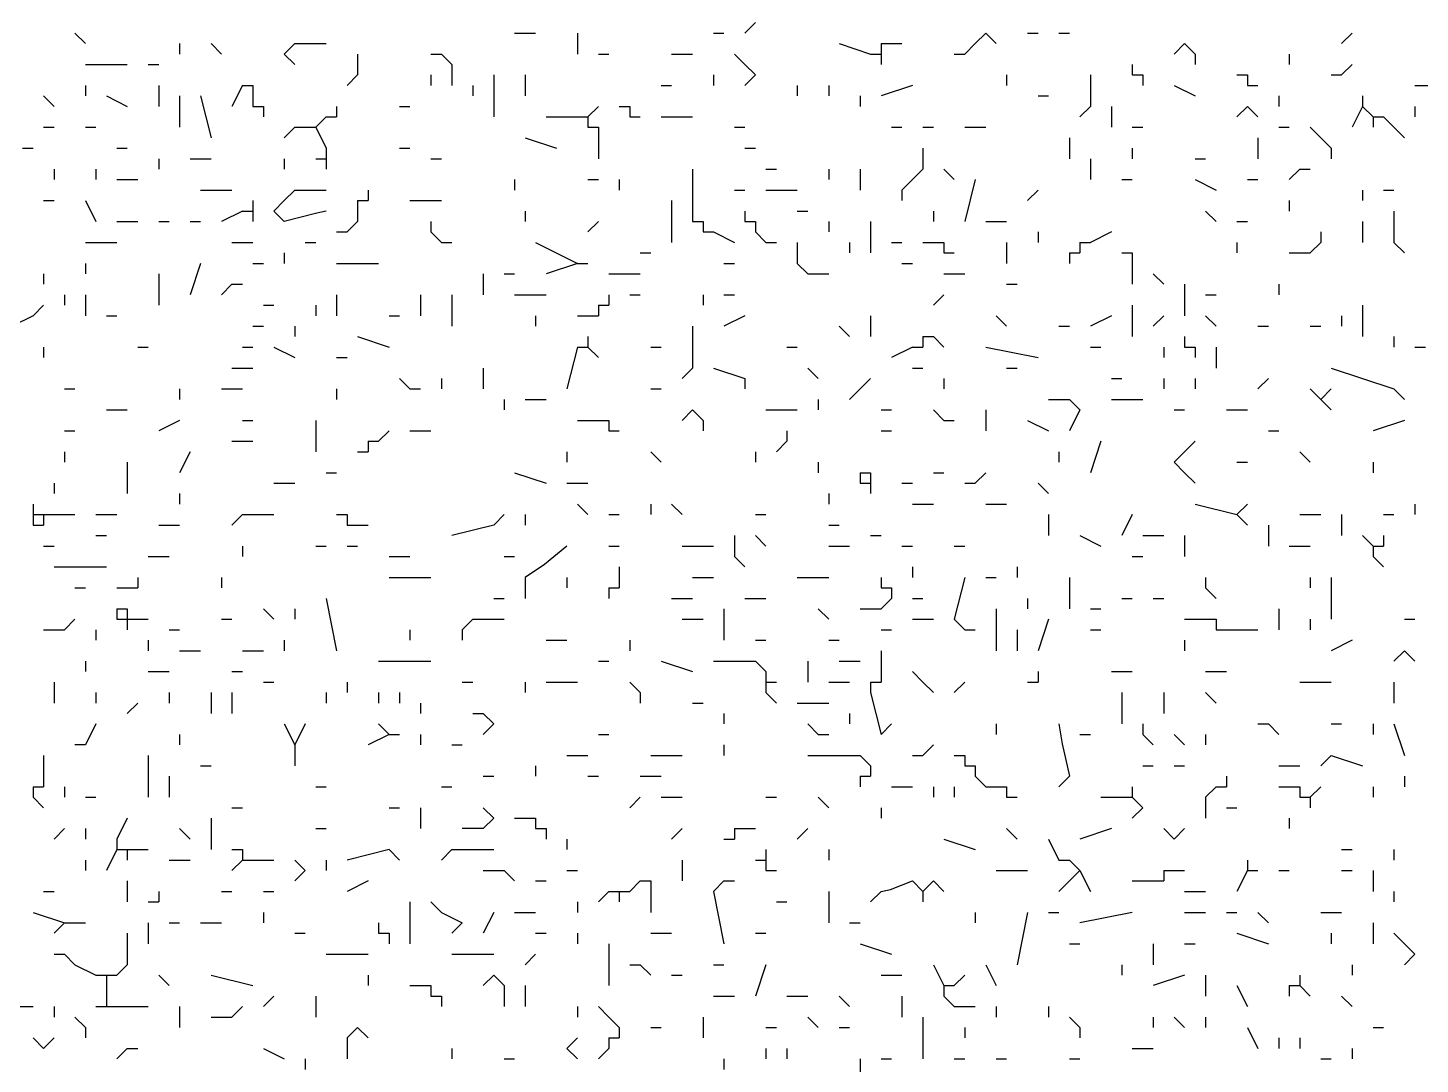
# Model space of a CAD drawing. Header units: inches. Extents: x 0 to 7.16, y 0 to 9.76.
# Drawn here: x 1.125 to 2.455, y 5.895 to 6.885 of the extents above; entities that cross this region are included whole.
import ezdxf

# ---------------------------------------------------------------- set-up
doc = ezdxf.new("R2010")
doc.units = ezdxf.units.IN
doc.header["$MEASUREMENT"] = 0

# ---------------------------------------------------------------- blocks, each defined once
blk = doc.blocks.new('drevoo')
at = {"linetype": 'Continuous'}
for points in [[(182.9702, -560.7201), (182.9602, -560.7301)], [(182.3202, -560.7301), (182.3302, -560.7401)], [(182.4202, -560.7401), (182.4202, -560.7501)], [(182.4502, -560.7401), (182.4602, -560.7501)], [(182.5302, -560.7401), (182.5202, -560.7501)], [(182.5302, -560.7401), (182.5602, -560.7401)], [(182.7402, -560.7301), (182.7602, -560.7301)], [(182.8002, -560.7301), (182.8002, -560.7501)], [(182.9302, -560.7301), (182.9402, -560.7301)], [(183.0502, -560.7401), (183.0802, -560.7501)], [(183.0902, -560.7401), (183.0902, -560.7501)], [(183.0902, -560.7401), (183.1002, -560.7401)], [(183.1002, -560.7401), (183.1102, -560.7401)], [(183.1802, -560.7401), (183.1702, -560.7501)], [(183.1902, -560.7301), (183.1802, -560.7401)], [(183.1902, -560.7301), (183.2002, -560.7401)], [(183.2302, -560.7301), (183.2402, -560.7301)], [(183.2602, -560.7301), (183.2702, -560.7301)], [(183.3802, -560.7401), (183.3702, -560.7501)], [(183.3802, -560.7401), (183.3902, -560.7501)], [(183.5402, -560.7301), (183.5302, -560.7401)], [(182.5202, -560.7501), (182.5302, -560.7601)], [(182.5902, -560.7501), (182.5902, -560.7701)], [(182.6602, -560.7501), (182.6702, -560.7501)], [(182.6702, -560.7501), (182.6802, -560.7601)], [(182.8202, -560.7501), (182.8302, -560.7501)], [(182.8902, -560.7501), (182.9102, -560.7501)], [(182.9502, -560.7501), (182.9602, -560.7601)], [(183.0802, -560.7501), (183.0902, -560.7501)], [(183.0902, -560.7501), (183.0902, -560.7601)], [(183.1602, -560.7501), (183.1702, -560.7501)], [(183.3902, -560.7501), (183.3902, -560.7601)], [(183.4802, -560.7501), (183.4802, -560.7601)], [(182.3302, -560.7601), (182.3702, -560.7601)], [(182.3902, -560.7601), (182.4002, -560.7601)], [(182.6802, -560.7601), (182.6802, -560.7801)], [(182.9602, -560.7601), (182.9702, -560.7701)], [(183.3302, -560.7601), (183.3302, -560.7701)], [(183.5402, -560.7601), (183.5302, -560.7701)], [(182.3302, -560.7801), (182.3302, -560.7901)], [(182.4002, -560.7801), (182.4002, -560.8001)], [(182.4802, -560.7801), (182.4702, -560.8001)], [(182.4802, -560.7801), (182.4902, -560.7801)], [(182.4902, -560.7801), (182.4902, -560.7901)], [(182.5902, -560.7701), (182.5802, -560.7801)], [(182.6602, -560.7701), (182.6602, -560.7801)], [(182.7002, -560.7801), (182.7002, -560.7901)], [(182.7202, -560.7701), (182.7202, -560.8101)], [(182.7502, -560.7701), (182.7502, -560.7901)], [(182.8802, -560.7801), (182.8902, -560.7801)], [(182.9302, -560.7701), (182.9302, -560.7801)], [(182.9702, -560.7701), (182.9602, -560.7801)], [(183.0102, -560.7801), (183.0102, -560.7901)], [(183.0402, -560.7801), (183.0402, -560.7901)], [(183.1202, -560.7801), (183.0902, -560.7901)], [(183.2102, -560.7701), (183.2102, -560.7801)], [(183.2902, -560.7701), (183.2902, -560.8001)], [(183.3302, -560.7701), (183.3402, -560.7701)], [(183.3402, -560.7701), (183.3402, -560.7801)], [(183.3702, -560.7801), (183.3902, -560.7901)], [(183.4302, -560.7701), (183.4402, -560.7701)], [(183.4402, -560.7701), (183.4402, -560.7801)], [(183.4402, -560.7801), (183.4502, -560.7801)], [(183.5202, -560.7701), (183.5302, -560.7701)], [(183.6002, -560.7801), (183.6202, -560.7801)], [(182.2902, -560.7901), (182.3002, -560.8001)], [(182.3502, -560.7901), (182.3702, -560.8001)], [(182.4202, -560.7901), (182.4202, -560.8201)], [(182.4402, -560.7901), (182.4502, -560.8301)], [(182.4902, -560.7901), (182.4902, -560.8001)], [(183.0702, -560.7901), (183.0702, -560.8001)], [(183.2402, -560.7901), (183.2502, -560.7901)], [(183.4702, -560.7901), (183.4702, -560.8001)], [(183.5502, -560.7901), (183.5502, -560.8001)], [(182.4902, -560.8001), (182.5002, -560.8001)], [(182.5002, -560.8001), (182.5002, -560.8101)], [(182.5702, -560.8001), (182.5702, -560.8101)], [(182.6302, -560.8001), (182.6402, -560.8001)], [(182.8202, -560.8001), (182.8102, -560.8101)], [(182.8402, -560.8001), (182.8502, -560.8001)], [(182.8502, -560.8001), (182.8502, -560.8101)], [(183.2902, -560.8001), (183.2802, -560.8101)], [(183.3102, -560.8001), (183.3102, -560.8201)], [(183.4302, -560.8101), (183.4402, -560.8001), (183.4502, -560.8101)], [(183.5502, -560.8001), (183.5402, -560.8201)], [(183.5502, -560.8001), (183.5602, -560.8101)], [(183.6002, -560.8001), (183.6002, -560.8101)], [(182.2902, -560.8201), (182.3002, -560.8201)], [(182.3302, -560.8201), (182.3402, -560.8201)], [(182.5302, -560.8201), (182.5202, -560.8301)], [(182.5302, -560.8201), (182.5502, -560.8201)], [(182.5602, -560.8101), (182.5502, -560.8201)], [(182.5502, -560.8201), (182.5602, -560.8401)], [(182.5602, -560.8101), (182.5702, -560.8101)], [(182.7702, -560.8101), (182.8002, -560.8101)], [(182.8002, -560.8101), (182.8102, -560.8101)], [(182.8102, -560.8101), (182.8102, -560.8201)], [(182.8102, -560.8201), (182.8202, -560.8201)], [(182.8202, -560.8201), (182.8202, -560.8301)], [(182.8502, -560.8101), (182.8602, -560.8101)], [(182.8802, -560.8101), (182.9102, -560.8101)], [(182.9502, -560.8201), (182.9602, -560.8201)], [(183.1002, -560.8201), (183.1102, -560.8201)], [(183.1302, -560.8201), (183.1402, -560.8201)], [(183.1702, -560.8201), (183.1902, -560.8201)], [(183.3302, -560.8201), (183.3402, -560.8201)], [(183.4702, -560.8201), (183.4802, -560.8201)], [(183.5002, -560.8201), (183.5102, -560.8301)], [(183.5602, -560.8101), (183.5602, -560.8201)], [(183.5602, -560.8101), (183.5702, -560.8101)], [(183.5702, -560.8101), (183.5802, -560.8201)], [(183.5802, -560.8201), (183.5902, -560.8301)], [(182.7502, -560.8301), (182.7802, -560.8401)], [(182.8202, -560.8301), (182.8202, -560.8501)], [(183.2702, -560.8301), (183.2702, -560.8501)], [(183.4502, -560.8301), (183.4502, -560.8501)], [(183.5102, -560.8301), (183.5202, -560.8401)], [(182.2702, -560.8401), (182.2802, -560.8401)], [(182.3602, -560.8401), (182.3702, -560.8401)], [(182.5602, -560.8401), (182.5602, -560.8501)], [(182.6302, -560.8401), (182.6402, -560.8401)], [(182.9602, -560.8401), (182.9702, -560.8401)], [(183.1302, -560.8401), (183.1302, -560.8601)], [(183.3302, -560.8401), (183.3302, -560.8501)], [(183.5202, -560.8401), (183.5202, -560.8501)], [(182.3002, -560.8601), (182.3002, -560.8701)], [(182.3402, -560.8601), (182.3402, -560.8701)], [(182.4002, -560.8501), (182.4002, -560.8601)], [(182.4302, -560.8501), (182.4502, -560.8501)], [(182.5202, -560.8501), (182.5202, -560.8601)], [(182.5502, -560.8501), (182.5602, -560.8501)], [(182.5602, -560.8501), (182.5602, -560.8601)], [(182.6602, -560.8501), (182.6702, -560.8501)], [(182.9102, -560.8601), (182.9102, -560.9001)], [(182.9802, -560.8601), (182.9902, -560.8601)], [(183.0402, -560.8601), (183.0402, -560.8701)], [(183.0702, -560.8601), (183.0702, -560.8801)], [(183.1302, -560.8601), (183.1202, -560.8701)], [(183.1502, -560.8601), (183.1602, -560.8701)], [(183.2902, -560.8501), (183.2902, -560.8701)], [(183.3902, -560.8501), (183.4002, -560.8501)], [(183.4902, -560.8601), (183.4802, -560.8701)], [(183.4902, -560.8601), (183.5002, -560.8601)], [(182.3602, -560.8701), (182.3802, -560.8701)], [(182.7402, -560.8701), (182.7402, -560.8801)], [(182.8102, -560.8701), (182.8202, -560.8701)], [(182.8402, -560.8701), (182.8402, -560.8801)], [(183.1202, -560.8701), (183.1102, -560.8801)], [(183.1802, -560.8701), (183.1702, -560.9101)], [(183.3202, -560.8701), (183.3302, -560.8701)], [(183.3902, -560.8701), (183.4102, -560.8801)], [(183.4402, -560.8701), (183.4502, -560.8701)], [(182.4402, -560.8801), (182.4702, -560.8801)], [(182.5302, -560.8801), (182.5202, -560.8901)], [(182.5302, -560.8801), (182.5602, -560.8801)], [(182.6002, -560.8801), (182.6002, -560.8901)], [(182.9502, -560.8801), (182.9602, -560.8801)], [(182.9802, -560.8801), (183.0102, -560.8801)], [(183.1102, -560.8801), (183.1102, -560.8901)], [(183.2402, -560.8801), (183.2302, -560.8901)], [(183.5502, -560.8801), (183.5502, -560.8901)], [(183.5702, -560.8801), (183.5802, -560.8801)], [(182.2902, -560.8901), (182.3002, -560.8901)], [(182.3302, -560.8901), (182.3402, -560.9101)], [(182.4802, -560.9001), (182.4602, -560.9101)], [(182.4802, -560.9001), (182.4902, -560.9001)], [(182.4902, -560.8901), (182.4902, -560.9001)], [(182.4902, -560.9001), (182.4902, -560.9101)], [(182.5602, -560.9001), (182.5512, -560.9021), (182.5202, -560.9101), (182.5102, -560.9001), (182.5202, -560.8901)], [(182.5902, -560.8901), (182.5902, -560.9001)], [(182.5902, -560.8901), (182.6002, -560.8901)], [(182.5902, -560.9001), (182.5902, -560.9101)], [(182.6402, -560.8901), (182.6702, -560.8901)], [(182.7502, -560.9001), (182.7502, -560.9101)], [(182.8902, -560.8901), (182.8902, -560.9301)], [(182.9102, -560.9001), (182.9102, -560.9101)], [(182.9602, -560.9001), (182.9602, -560.9101)], [(183.0102, -560.9001), (183.0202, -560.9001)], [(183.1402, -560.9001), (183.1402, -560.9101)], [(183.4002, -560.9001), (183.4102, -560.9101)], [(183.4802, -560.8901), (183.4802, -560.9001)], [(183.5802, -560.9001), (183.5802, -560.9301)], [(182.3602, -560.9101), (182.3802, -560.9101)], [(182.4002, -560.9101), (182.4102, -560.9101)], [(182.4302, -560.9101), (182.4402, -560.9101)], [(182.5902, -560.9101), (182.5802, -560.9201)], [(182.6602, -560.9101), (182.6602, -560.9201)], [(182.8202, -560.9101), (182.8102, -560.9201)], [(182.9102, -560.9101), (182.9202, -560.9101)], [(182.9202, -560.9101), (182.9202, -560.9201)], [(182.9602, -560.9101), (182.9702, -560.9101)], [(182.9702, -560.9101), (182.9702, -560.9201)], [(183.0402, -560.9101), (183.0402, -560.9201)], [(183.0802, -560.9101), (183.0802, -560.9401)], [(183.1902, -560.9101), (183.2102, -560.9101)], [(183.4302, -560.9101), (183.4402, -560.9101)], [(183.5502, -560.9101), (183.5502, -560.9301)], [(182.5702, -560.9201), (182.5802, -560.9201)], [(182.6602, -560.9201), (182.6702, -560.9301)], [(182.9202, -560.9201), (182.9302, -560.9201)], [(182.9302, -560.9201), (182.9502, -560.9301)], [(182.9702, -560.9201), (182.9802, -560.9301)], [(183.2402, -560.9201), (183.2402, -560.9301)], [(183.3102, -560.9201), (183.2902, -560.9301)], [(183.5102, -560.9201), (183.5102, -560.9301)], [(182.3302, -560.9301), (182.3602, -560.9301)], [(182.4702, -560.9301), (182.4902, -560.9301)], [(182.5202, -560.9401), (182.5202, -560.9501)], [(182.5402, -560.9301), (182.5502, -560.9301)], [(182.6702, -560.9301), (182.6802, -560.9301)], [(182.7602, -560.9301), (182.8002, -560.9501)], [(182.8602, -560.9401), (182.8702, -560.9401)], [(182.9802, -560.9301), (182.9902, -560.9301)], [(183.0102, -560.9301), (183.0102, -560.9501)], [(183.0602, -560.9301), (183.0602, -560.9401)], [(183.1002, -560.9301), (183.1102, -560.9301)], [(183.1302, -560.9301), (183.1402, -560.9301)], [(183.1402, -560.9301), (183.1502, -560.9301)], [(183.1502, -560.9301), (183.1502, -560.9401)], [(183.1502, -560.9401), (183.1602, -560.9401)], [(183.2102, -560.9301), (183.2102, -560.9501)], [(183.2702, -560.9401), (183.2702, -560.9501)], [(183.2702, -560.9401), (183.2802, -560.9401)], [(183.2802, -560.9301), (183.2802, -560.9401)], [(183.2802, -560.9301), (183.2902, -560.9301)], [(183.3202, -560.9401), (183.3302, -560.9401)], [(183.3302, -560.9401), (183.3302, -560.9501)], [(183.4302, -560.9301), (183.4302, -560.9401)], [(183.4802, -560.9401), (183.5002, -560.9401)], [(183.5102, -560.9301), (183.5002, -560.9401)], [(183.5802, -560.9301), (183.5902, -560.9401)], [(182.3302, -560.9501), (182.3302, -560.9601)], [(182.4402, -560.9501), (182.4302, -560.9801)], [(182.4902, -560.9501), (182.5002, -560.9501)], [(182.5702, -560.9501), (182.6102, -560.9501)], [(182.8002, -560.9501), (182.7702, -560.9601)], [(182.8002, -560.9501), (182.8102, -560.9501)], [(182.9402, -560.9501), (182.9502, -560.9501)], [(183.0102, -560.9501), (183.0202, -560.9601)], [(183.1102, -560.9501), (183.1202, -560.9501)], [(183.3302, -560.9501), (183.3302, -560.9701)], [(182.2902, -560.9601), (182.2902, -560.9701)], [(182.4002, -560.9601), (182.4002, -560.9901)], [(182.7102, -560.9601), (182.7102, -560.9801)], [(182.7302, -560.9601), (182.7402, -560.9601)], [(182.8302, -560.9601), (182.8602, -560.9601)], [(183.0202, -560.9601), (183.0402, -560.9601)], [(183.1502, -560.9601), (183.1702, -560.9601)], [(183.3502, -560.9601), (183.3602, -560.9701)], [(182.3102, -560.9801), (182.3102, -560.9901)], [(182.3302, -560.9801), (182.3302, -561.0001)], [(182.4702, -560.9701), (182.4602, -560.9801)], [(182.4702, -560.9701), (182.4802, -560.9701)], [(182.5702, -560.9801), (182.5702, -561.0001)], [(182.6502, -560.9801), (182.6502, -561.0001)], [(182.6802, -560.9801), (182.6802, -561.0101)], [(182.7402, -560.9801), (182.7702, -560.9801)], [(182.8302, -560.9801), (182.8302, -560.9901)], [(182.8502, -560.9801), (182.8602, -560.9801)], [(182.9202, -560.9801), (182.9202, -560.9901)], [(182.9402, -560.9801), (182.9502, -560.9801)], [(183.1502, -560.9801), (183.1402, -560.9901)], [(183.2102, -560.9701), (183.2202, -560.9701)], [(183.3802, -560.9701), (183.3802, -561.0001)], [(183.4002, -560.9801), (183.4102, -560.9801)], [(183.4702, -560.9701), (183.4702, -560.9801)], [(182.2902, -560.9901), (182.2802, -561.0001)], [(182.5002, -560.9901), (182.5102, -560.9901)], [(182.5502, -560.9901), (182.5502, -561.0001)], [(182.8202, -560.9901), (182.8202, -561.0001)], [(182.8202, -560.9901), (182.8302, -560.9901)], [(183.3302, -560.9901), (183.3302, -561.0201)], [(183.5502, -560.9901), (183.5502, -561.0201)], [(182.2802, -561.0001), (182.2602, -561.0101)], [(182.3502, -561.0001), (182.3602, -561.0001)], [(182.6202, -561.0001), (182.6302, -561.0001)], [(182.7602, -561.0001), (182.7602, -561.0101)], [(182.8002, -561.0001), (182.8102, -561.0001)], [(182.8102, -561.0001), (182.8202, -561.0001)], [(182.9602, -561.0001), (182.9402, -561.0101)], [(183.0802, -561.0001), (183.0802, -561.0201)], [(183.2002, -561.0001), (183.2102, -561.0101)], [(183.3102, -561.0001), (183.2902, -561.0101)], [(183.3602, -561.0001), (183.3502, -561.0101)], [(183.4002, -561.0001), (183.4102, -561.0101)], [(183.5302, -561.0001), (183.5302, -561.0101)], [(182.4902, -561.0101), (182.5002, -561.0101)], [(182.5302, -561.0101), (182.5302, -561.0201)], [(182.5902, -561.0201), (182.6202, -561.0301)], [(182.8102, -561.0201), (182.8102, -561.0301)], [(182.9102, -561.0101), (182.9102, -561.0501)], [(183.0502, -561.0101), (183.0602, -561.0201)], [(183.1302, -561.0201), (183.1302, -561.0301)], [(183.1302, -561.0201), (183.1402, -561.0201)], [(183.1402, -561.0201), (183.1502, -561.0301)], [(183.2602, -561.0101), (183.2702, -561.0101)], [(183.3802, -561.0201), (183.3802, -561.0301)], [(183.4502, -561.0101), (183.4602, -561.0101)], [(183.5002, -561.0101), (183.5102, -561.0101)], [(183.5802, -561.0201), (183.5802, -561.0301)], [(182.2902, -561.0301), (182.2902, -561.0401)], [(182.3802, -561.0301), (182.3902, -561.0301)], [(182.4802, -561.0301), (182.4902, -561.0301)], [(182.5102, -561.0301), (182.5302, -561.0401)], [(182.8002, -561.0301), (182.7902, -561.0701)], [(182.8002, -561.0301), (182.8102, -561.0301)], [(182.8102, -561.0301), (182.8202, -561.0401)], [(182.8702, -561.0301), (182.8802, -561.0301)], [(183.0002, -561.0301), (183.0102, -561.0301)], [(183.1202, -561.0301), (183.1002, -561.0401)], [(183.1202, -561.0301), (183.1302, -561.0301)], [(183.1902, -561.0301), (183.2402, -561.0401)], [(183.2902, -561.0301), (183.3002, -561.0301)], [(183.3602, -561.0301), (183.3602, -561.0401)], [(183.3802, -561.0301), (183.3902, -561.0301)], [(183.3902, -561.0301), (183.3902, -561.0401)], [(183.4102, -561.0301), (183.4102, -561.0501)], [(183.6002, -561.0301), (183.6102, -561.0301)], [(182.5702, -561.0401), (182.5802, -561.0401)], [(182.4702, -561.0501), (182.4902, -561.0501)], [(182.6302, -561.0601), (182.6402, -561.0701)], [(182.6702, -561.0601), (182.6702, -561.0701)], [(182.7102, -561.0501), (182.7102, -561.0701)], [(182.9102, -561.0501), (182.9002, -561.0601)], [(182.9302, -561.0501), (182.9602, -561.0601), (182.9602, -561.0701)], [(183.0202, -561.0501), (183.0302, -561.0601)], [(183.0802, -561.0601), (183.0602, -561.0801)], [(183.1202, -561.0501), (183.1302, -561.0501)], [(183.1502, -561.0601), (183.1502, -561.0701)], [(183.2102, -561.0501), (183.2202, -561.0501)], [(183.3102, -561.0601), (183.3202, -561.0601)], [(183.3602, -561.0601), (183.3602, -561.0701)], [(183.3902, -561.0601), (183.3902, -561.0701)], [(183.4602, -561.0601), (183.4502, -561.0701)], [(183.5202, -561.0501), (183.5802, -561.0701)], [(182.3102, -561.0701), (182.3202, -561.0701)], [(182.4202, -561.0701), (182.4202, -561.0801)], [(182.4602, -561.0701), (182.4802, -561.0701)], [(182.5702, -561.0701), (182.5702, -561.0801)], [(182.6402, -561.0701), (182.6502, -561.0701)], [(182.8702, -561.0701), (182.8802, -561.0701)], [(183.5002, -561.0701), (183.5102, -561.0801)], [(183.5202, -561.0701), (183.5102, -561.0801)], [(183.5802, -561.0701), (183.5902, -561.0801)], [(182.7302, -561.0801), (182.7302, -561.0901)], [(182.7502, -561.0801), (182.7702, -561.0801)], [(183.0302, -561.0801), (183.0302, -561.0901)], [(183.2502, -561.0801), (183.2702, -561.0801)], [(183.2702, -561.0801), (183.2802, -561.0901)], [(183.3102, -561.0801), (183.3402, -561.0801)], [(183.5102, -561.0801), (183.5202, -561.0901)], [(182.3502, -561.0901), (182.3702, -561.0901)], [(182.4202, -561.1001), (182.4002, -561.1101)], [(182.4802, -561.1001), (182.4902, -561.1001)], [(182.5502, -561.1001), (182.5502, -561.1301)], [(182.8002, -561.1001), (182.8202, -561.1001)], [(182.8202, -561.1001), (182.8302, -561.1001)], [(182.8302, -561.1001), (182.8302, -561.1101)], [(182.9002, -561.1001), (182.9102, -561.0901), (182.9202, -561.1001), (182.9202, -561.1101)], [(182.9802, -561.0901), (183.0102, -561.0901)], [(183.0902, -561.0901), (183.1002, -561.0901)], [(183.1402, -561.0901), (183.1502, -561.1001)], [(183.1502, -561.1001), (183.1602, -561.1001)], [(183.1902, -561.0901), (183.1902, -561.1101)], [(183.2302, -561.1001), (183.2502, -561.1101)], [(183.2802, -561.0901), (183.2702, -561.1101)], [(183.3702, -561.0901), (183.3802, -561.0901)], [(183.4202, -561.0901), (183.4402, -561.0901)], [(183.5902, -561.1001), (183.5602, -561.1101)], [(182.3102, -561.1101), (182.3202, -561.1101)], [(182.6202, -561.1101), (182.6102, -561.1201)], [(182.6402, -561.1101), (182.6602, -561.1101)], [(182.8302, -561.1101), (182.8402, -561.1101)], [(183.0002, -561.1101), (183.0002, -561.1201)], [(183.0902, -561.1101), (183.1002, -561.1101)], [(183.4602, -561.1101), (183.4702, -561.1101)], [(182.4702, -561.1201), (182.4902, -561.1201)], [(182.6002, -561.1201), (182.6002, -561.1301)], [(182.6002, -561.1201), (182.6102, -561.1201)], [(183.0002, -561.1201), (182.9902, -561.1301)], [(183.3002, -561.1201), (183.2902, -561.1501)], [(183.3902, -561.1201), (183.3802, -561.1301)], [(182.3102, -561.1301), (182.3102, -561.1401)], [(182.3702, -561.1401), (182.3702, -561.1701)], [(182.4302, -561.1301), (182.4202, -561.1501)], [(182.5902, -561.1301), (182.6002, -561.1301)], [(182.7902, -561.1301), (182.7902, -561.1401)], [(182.8702, -561.1301), (182.8802, -561.1401)], [(182.9702, -561.1301), (182.9702, -561.1401)], [(183.0302, -561.1401), (183.0302, -561.1501)], [(183.2602, -561.1301), (183.2602, -561.1401)], [(183.3802, -561.1301), (183.3702, -561.1401)], [(183.3702, -561.1401), (183.3802, -561.1501)], [(183.4302, -561.1401), (183.4402, -561.1401)], [(183.4902, -561.1301), (183.5002, -561.1401)], [(183.5602, -561.1401), (183.5602, -561.1501)], [(182.5602, -561.1501), (182.5702, -561.1501)], [(182.7402, -561.1501), (182.7702, -561.1601)], [(183.0702, -561.1501), (183.0702, -561.1601)], [(183.0702, -561.1501), (183.0802, -561.1501)], [(183.0802, -561.1501), (183.0802, -561.1601)], [(183.1402, -561.1501), (183.1502, -561.1501)], [(183.1902, -561.1501), (183.1802, -561.1601)], [(183.3802, -561.1501), (183.3902, -561.1601)], [(182.3002, -561.1601), (182.3002, -561.1701)], [(182.5102, -561.1601), (182.5302, -561.1601)], [(182.7902, -561.1601), (182.8102, -561.1601)], [(183.0702, -561.1601), (183.0802, -561.1601)], [(183.0802, -561.1601), (183.0802, -561.1701)], [(183.1102, -561.1601), (183.1202, -561.1601)], [(183.1702, -561.1601), (183.1802, -561.1601)], [(183.2402, -561.1601), (183.2502, -561.1701)], [(182.2802, -561.1801), (182.2802, -561.1901)], [(182.4202, -561.1701), (182.4202, -561.1801)], [(182.8002, -561.1801), (182.8102, -561.1901)], [(182.8702, -561.1801), (182.8702, -561.1901)], [(182.8902, -561.1801), (182.9002, -561.1901)], [(183.0402, -561.1701), (183.0402, -561.1801)], [(183.1202, -561.1801), (183.1402, -561.1801)], [(183.1902, -561.1801), (183.2102, -561.1801)], [(183.3902, -561.1801), (183.4302, -561.1901)], [(183.4402, -561.1801), (183.4302, -561.1901)], [(183.6002, -561.1801), (183.6002, -561.1901)], [(182.2802, -561.1901), (182.2802, -561.2001)], [(182.2802, -561.1901), (182.2902, -561.1901)], [(182.2902, -561.1901), (182.2902, -561.2001)], [(182.2902, -561.1901), (182.3002, -561.1901)], [(182.3002, -561.1901), (182.3202, -561.1901)], [(182.3402, -561.1901), (182.3602, -561.1901)], [(182.4802, -561.1901), (182.4702, -561.2001)], [(182.4802, -561.1901), (182.5102, -561.1901)], [(182.5702, -561.1901), (182.5802, -561.1901)], [(182.5802, -561.1901), (182.5802, -561.2001)], [(182.7302, -561.1901), (182.7202, -561.2001)], [(182.7502, -561.1901), (182.7502, -561.2001)], [(182.8302, -561.1901), (182.8402, -561.1901)], [(182.9702, -561.1901), (182.9802, -561.1901)], [(183.2502, -561.1901), (183.2502, -561.2101)], [(183.3302, -561.1901), (183.3202, -561.2101)], [(183.4302, -561.1901), (183.4402, -561.2001)], [(183.4902, -561.1901), (183.5102, -561.1901)], [(183.5302, -561.1901), (183.5302, -561.2101)], [(183.5702, -561.1901), (183.5802, -561.1901)], [(182.2802, -561.2001), (182.2902, -561.2001)], [(182.4002, -561.2001), (182.4202, -561.2001)], [(182.5802, -561.2001), (182.5902, -561.2001)], [(182.5902, -561.2001), (182.6002, -561.2001)], [(182.7202, -561.2001), (182.6802, -561.2101)], [(183.0402, -561.2001), (183.0502, -561.2001)], [(183.4602, -561.2001), (183.4602, -561.2201)], [(182.3402, -561.2101), (182.3502, -561.2101)], [(182.9502, -561.2101), (182.9502, -561.2301)], [(182.9702, -561.2101), (182.9802, -561.2201)], [(183.0802, -561.2101), (183.0902, -561.2101)], [(183.2802, -561.2101), (183.3002, -561.2201)], [(183.3402, -561.2101), (183.3602, -561.2101)], [(183.3802, -561.2101), (183.3802, -561.2301)], [(183.5502, -561.2101), (183.5602, -561.2201)], [(183.5702, -561.2101), (183.5702, -561.2201)], [(182.2902, -561.2201), (182.3002, -561.2201)], [(182.3902, -561.2301), (182.4102, -561.2301)], [(182.4802, -561.2201), (182.4802, -561.2301)], [(182.5502, -561.2201), (182.5602, -561.2201)], [(182.5802, -561.2201), (182.5902, -561.2201)], [(182.6202, -561.2301), (182.6402, -561.2301)], [(182.7302, -561.2301), (182.7402, -561.2301)], [(182.7902, -561.2201), (182.7687, -561.2378), (182.7502, -561.2501), (182.7502, -561.2701)], [(182.8302, -561.2201), (182.8402, -561.2201)], [(182.9002, -561.2201), (182.9302, -561.2201)], [(182.9502, -561.2301), (182.9602, -561.2401)], [(183.0402, -561.2201), (183.0602, -561.2201)], [(183.1102, -561.2201), (183.1202, -561.2201)], [(183.1602, -561.2201), (183.1702, -561.2201)], [(183.3302, -561.2301), (183.3402, -561.2301)], [(183.4802, -561.2201), (183.5002, -561.2201)], [(183.5602, -561.2201), (183.5602, -561.2301)], [(183.5602, -561.2201), (183.5702, -561.2201)], [(183.5602, -561.2301), (183.5702, -561.2401)], [(182.3002, -561.2401), (182.3502, -561.2401)], [(182.8402, -561.2401), (182.8402, -561.2501)], [(183.1202, -561.2401), (183.1202, -561.2501)], [(183.2202, -561.2401), (183.2202, -561.2501)], [(182.3802, -561.2501), (182.3802, -561.2601)], [(182.4602, -561.2501), (182.4602, -561.2601)], [(182.6202, -561.2501), (182.6602, -561.2501)], [(182.7902, -561.2501), (182.7902, -561.2601)], [(182.8402, -561.2501), (182.8402, -561.2601)], [(182.9102, -561.2501), (182.9302, -561.2501)], [(183.0102, -561.2501), (183.0402, -561.2501)], [(183.0902, -561.2501), (183.0902, -561.2601)], [(183.1702, -561.2501), (183.1602, -561.2901)], [(183.1902, -561.2501), (183.2002, -561.2501)], [(183.2702, -561.2501), (183.2702, -561.2801)], [(183.4002, -561.2501), (183.4002, -561.2601)], [(183.5002, -561.2501), (183.5002, -561.2601)], [(183.5202, -561.2501), (183.5202, -561.2901)], [(182.3202, -561.2601), (182.3302, -561.2601)], [(182.3602, -561.2601), (182.3702, -561.2601)], [(182.3702, -561.2601), (182.3802, -561.2601)], [(182.5602, -561.2701), (182.5702, -561.3201)], [(182.7202, -561.2701), (182.7302, -561.2701)], [(182.8302, -561.2601), (182.8302, -561.2701)], [(182.8302, -561.2601), (182.8402, -561.2601)], [(182.8902, -561.2701), (182.9102, -561.2701)], [(182.9602, -561.2701), (182.9802, -561.2701)], [(183.0902, -561.2601), (183.1002, -561.2601)], [(183.1002, -561.2701), (183.0902, -561.2801)], [(183.1002, -561.2601), (183.1002, -561.2701)], [(183.1202, -561.2701), (183.1302, -561.2701)], [(183.2302, -561.2701), (183.2302, -561.2801)], [(183.3202, -561.2701), (183.3302, -561.2701)], [(183.3502, -561.2701), (183.3602, -561.2701)], [(183.4002, -561.2601), (183.4102, -561.2701)], [(182.3602, -561.2801), (182.3602, -561.2901)], [(182.3602, -561.2801), (182.3702, -561.2801)], [(182.3702, -561.2801), (182.3702, -561.2901)], [(182.5002, -561.2801), (182.5102, -561.2901)], [(182.5302, -561.2801), (182.5302, -561.2901)], [(182.9402, -561.2801), (182.9402, -561.3101)], [(183.0302, -561.2801), (183.0402, -561.2901)], [(183.0702, -561.2801), (183.0902, -561.2801)], [(183.2002, -561.2801), (183.2002, -561.3201)], [(183.2902, -561.2801), (183.3002, -561.2801)], [(183.4702, -561.2801), (183.4702, -561.3001)], [(182.3202, -561.2901), (182.3102, -561.3001)], [(182.3602, -561.2901), (182.3702, -561.2901)], [(182.3702, -561.2901), (182.3702, -561.3001)], [(182.3702, -561.2901), (182.3802, -561.2901)], [(182.3802, -561.2901), (182.3902, -561.2901)], [(182.4602, -561.2901), (182.4702, -561.2901)], [(182.7002, -561.2901), (182.6902, -561.3001)], [(182.7002, -561.2901), (182.7302, -561.2901)], [(182.9002, -561.2901), (182.9202, -561.2901)], [(183.1202, -561.2901), (183.1402, -561.2901)], [(183.1602, -561.2901), (183.1702, -561.3001)], [(183.2502, -561.2901), (183.2402, -561.3201)], [(183.3802, -561.2901), (183.4002, -561.2901)], [(183.4002, -561.2901), (183.4102, -561.2901)], [(183.4102, -561.2901), (183.4102, -561.3001)], [(183.5002, -561.2901), (183.5002, -561.3001)], [(183.5902, -561.2901), (183.6002, -561.2901)], [(182.2902, -561.3001), (182.3102, -561.3001)], [(182.3402, -561.3001), (182.3402, -561.3101)], [(182.3902, -561.3101), (182.3902, -561.3201)], [(182.4102, -561.3001), (182.4202, -561.3001)], [(182.5202, -561.3101), (182.5202, -561.3201)], [(182.6402, -561.3001), (182.6402, -561.3101)], [(182.6902, -561.3001), (182.6902, -561.3101)], [(182.7702, -561.3101), (182.7902, -561.3101)], [(182.8502, -561.3101), (182.8502, -561.3201)], [(182.9702, -561.3101), (182.9802, -561.3101)], [(183.0402, -561.3101), (183.0502, -561.3101)], [(183.0902, -561.3001), (183.1002, -561.3001)], [(183.1702, -561.3001), (183.1802, -561.3001)], [(183.2202, -561.3001), (183.2202, -561.3201)], [(183.2902, -561.3001), (183.3002, -561.3001)], [(183.3802, -561.3101), (183.3802, -561.3201)], [(183.4102, -561.3001), (183.4202, -561.3001)], [(183.4202, -561.3001), (183.4502, -561.3001)], [(183.5402, -561.3101), (183.5202, -561.3201)], [(182.4202, -561.3201), (182.4402, -561.3201)], [(182.4802, -561.3201), (182.5002, -561.3201)], [(183.0902, -561.3201), (183.0902, -561.3401)], [(183.5802, -561.3301), (183.5902, -561.3201), (183.6002, -561.3301)], [(182.3302, -561.3301), (182.3302, -561.3401)], [(182.6102, -561.3301), (182.6602, -561.3301)], [(182.8202, -561.3301), (182.8302, -561.3301)], [(182.8802, -561.3301), (182.9102, -561.3401)], [(182.9302, -561.3301), (182.9702, -561.3301)], [(182.9702, -561.3301), (182.9802, -561.3401)], [(183.0202, -561.3301), (183.0202, -561.3501)], [(183.0502, -561.3301), (183.0702, -561.3301)], [(182.3002, -561.3501), (182.3002, -561.3701)], [(182.3902, -561.3401), (182.4102, -561.3401)], [(182.4702, -561.3401), (182.4802, -561.3401)], [(182.5002, -561.3501), (182.5102, -561.3501)], [(182.5802, -561.3501), (182.5802, -561.3601)], [(182.6902, -561.3501), (182.7002, -561.3501)], [(182.7502, -561.3501), (182.7502, -561.3601)], [(182.7702, -561.3501), (182.8002, -561.3501)], [(182.8502, -561.3501), (182.8602, -561.3601)], [(182.9802, -561.3401), (182.9802, -561.3501)], [(182.9802, -561.3501), (182.9802, -561.3601)], [(182.9802, -561.3501), (182.9902, -561.3501)], [(183.0402, -561.3501), (183.0602, -561.3501)], [(183.0802, -561.3501), (183.0802, -561.3601)], [(183.0802, -561.3501), (183.0902, -561.3501)], [(183.0902, -561.3401), (183.0902, -561.3501)], [(183.1202, -561.3401), (183.1302, -561.3501)], [(183.1302, -561.3501), (183.1402, -561.3601)], [(183.1702, -561.3501), (183.1602, -561.3601)], [(183.2302, -561.3501), (183.2402, -561.3501)], [(183.2402, -561.3401), (183.2402, -561.3501)], [(183.3102, -561.3401), (183.3302, -561.3401)], [(183.4002, -561.3401), (183.4202, -561.3401)], [(183.4902, -561.3501), (183.5202, -561.3501)], [(183.5802, -561.3501), (183.5802, -561.3701)], [(182.3402, -561.3601), (182.3402, -561.3701)], [(182.4102, -561.3601), (182.4102, -561.3701)], [(182.4502, -561.3601), (182.4502, -561.3801)], [(182.4702, -561.3601), (182.4702, -561.3801)], [(182.5602, -561.3601), (182.5602, -561.3701)], [(182.6102, -561.3601), (182.6102, -561.3701)], [(182.6302, -561.3601), (182.6302, -561.3701)], [(182.8602, -561.3601), (182.8602, -561.3701)], [(182.9802, -561.3601), (182.9902, -561.3701)], [(183.0802, -561.3601), (183.0902, -561.4001)], [(183.3202, -561.3601), (183.3202, -561.3901)], [(183.3602, -561.3601), (183.3602, -561.3801)], [(183.4002, -561.3601), (183.4102, -561.3701)], [(182.3802, -561.3701), (182.3702, -561.3801)], [(182.6502, -561.3701), (182.6502, -561.3801)], [(182.9102, -561.3701), (182.9202, -561.3701)], [(183.0102, -561.3701), (183.0402, -561.3701)], [(182.3402, -561.3901), (182.3302, -561.4101), (182.3202, -561.4101)], [(182.5202, -561.3901), (182.5302, -561.4101)], [(182.5402, -561.3901), (182.5302, -561.4101)], [(182.6102, -561.3901), (182.6202, -561.4001)], [(182.7002, -561.3801), (182.7102, -561.3801)], [(182.7102, -561.3801), (182.7202, -561.3901)], [(182.7202, -561.3901), (182.7102, -561.4001)], [(182.9402, -561.3801), (182.9402, -561.3901)], [(183.0202, -561.3901), (183.0302, -561.4001)], [(183.0602, -561.3801), (183.0602, -561.3901)], [(183.1002, -561.3901), (183.0902, -561.4001)], [(183.2002, -561.3901), (183.2002, -561.4001)], [(183.2602, -561.3901), (183.2632, -561.4091), (183.2702, -561.4401), (183.2602, -561.4501)], [(183.3402, -561.3901), (183.3402, -561.4001)], [(183.4502, -561.3901), (183.4602, -561.3901)], [(183.4602, -561.3901), (183.4702, -561.4001)], [(183.5202, -561.3901), (183.5302, -561.3901)], [(183.5602, -561.3901), (183.5602, -561.4001)], [(183.5802, -561.3901), (183.5902, -561.4201)], [(182.4202, -561.4001), (182.4202, -561.4101)], [(182.6202, -561.4001), (182.6002, -561.4101)], [(182.6202, -561.4001), (182.6302, -561.4001)], [(182.6502, -561.4001), (182.6502, -561.4101)], [(182.8202, -561.4001), (182.8302, -561.4001)], [(183.0302, -561.4001), (183.0402, -561.4001)], [(183.2802, -561.4001), (183.2902, -561.4001)], [(183.3402, -561.4001), (183.3502, -561.4101)], [(183.3702, -561.4001), (183.3802, -561.4101)], [(183.4002, -561.4001), (183.4002, -561.4101)], [(182.5302, -561.4101), (182.5302, -561.4301)], [(182.6802, -561.4101), (182.6902, -561.4101)], [(182.9402, -561.4101), (182.9402, -561.4201)], [(183.1402, -561.4101), (183.1302, -561.4201)], [(182.2902, -561.4201), (182.2902, -561.4401)], [(182.3902, -561.4201), (182.3902, -561.4601)], [(182.4402, -561.4301), (182.4502, -561.4301)], [(182.7602, -561.4301), (182.7602, -561.4401)], [(182.7902, -561.4201), (182.8102, -561.4201)], [(182.8702, -561.4201), (182.9002, -561.4201)], [(183.0202, -561.4201), (183.0702, -561.4201)], [(183.0702, -561.4201), (183.0802, -561.4301)], [(183.0802, -561.4301), (183.0802, -561.4401)], [(183.1202, -561.4201), (183.1302, -561.4201)], [(183.1602, -561.4201), (183.1702, -561.4201)], [(183.1702, -561.4201), (183.1702, -561.4301)], [(183.1702, -561.4301), (183.1802, -561.4301)], [(183.1802, -561.4301), (183.1802, -561.4401)], [(183.3402, -561.4301), (183.3502, -561.4301)], [(183.3702, -561.4301), (183.3802, -561.4301)], [(183.4702, -561.4301), (183.4902, -561.4301)], [(183.5102, -561.4301), (183.5202, -561.4201), (183.5502, -561.4301)], [(182.2902, -561.4401), (182.2902, -561.4501)], [(182.4102, -561.4401), (182.4102, -561.4601)], [(182.7102, -561.4401), (182.7202, -561.4401)], [(182.8102, -561.4401), (182.8202, -561.4401)], [(182.8602, -561.4401), (182.8802, -561.4401)], [(183.0702, -561.4401), (183.0702, -561.4501)], [(183.0702, -561.4401), (183.0802, -561.4401)], [(183.1802, -561.4401), (183.1902, -561.4501)], [(183.4202, -561.4401), (183.4202, -561.4501)], [(183.5902, -561.4401), (183.5902, -561.4501)], [(182.2802, -561.4501), (182.2802, -561.4601)], [(182.2802, -561.4501), (182.2902, -561.4501)], [(182.3102, -561.4501), (182.3102, -561.4601)], [(182.5502, -561.4501), (182.5602, -561.4501)], [(182.6702, -561.4501), (182.6802, -561.4501)], [(183.1002, -561.4501), (183.1202, -561.4501)], [(183.1402, -561.4501), (183.1402, -561.4601)], [(183.1602, -561.4501), (183.1602, -561.4601)], [(183.1902, -561.4501), (183.2002, -561.4501)], [(183.2002, -561.4501), (183.2102, -561.4501)], [(183.2102, -561.4501), (183.2102, -561.4601)], [(183.3302, -561.4501), (183.3302, -561.4601)], [(183.4102, -561.4501), (183.4002, -561.4601)], [(183.4102, -561.4501), (183.4202, -561.4501)], [(183.4702, -561.4501), (183.4802, -561.4501)], [(183.4802, -561.4501), (183.4902, -561.4501)], [(183.4902, -561.4501), (183.4902, -561.4601)], [(183.5102, -561.4501), (183.5002, -561.4601)], [(183.5602, -561.4501), (183.5602, -561.4601)], [(182.2802, -561.4601), (182.2902, -561.4701)], [(182.3302, -561.4601), (182.3402, -561.4601)], [(182.4702, -561.4701), (182.4802, -561.4701)], [(182.6202, -561.4701), (182.6302, -561.4701)], [(182.6502, -561.4701), (182.6502, -561.4901)], [(182.7102, -561.4701), (182.7202, -561.4801), (182.7102, -561.4901), (182.6902, -561.4901)], [(182.8602, -561.4601), (182.8502, -561.4701)], [(182.8802, -561.4601), (182.9002, -561.4601)], [(182.9802, -561.4601), (182.9902, -561.4601)], [(183.0302, -561.4601), (183.0402, -561.4701)], [(183.0902, -561.4701), (183.0902, -561.4801)], [(183.2102, -561.4601), (183.2202, -561.4601)], [(183.3002, -561.4601), (183.3202, -561.4601)], [(183.3202, -561.4601), (183.3302, -561.4601)], [(183.3302, -561.4601), (183.3402, -561.4701)], [(183.3402, -561.4701), (183.3302, -561.4801)], [(183.4002, -561.4601), (183.4002, -561.4801)], [(183.4202, -561.4701), (183.4302, -561.4701)], [(183.4902, -561.4601), (183.5002, -561.4601)], [(183.5002, -561.4601), (183.5002, -561.4701)], [(182.3702, -561.4801), (182.3602, -561.5001)], [(182.4502, -561.4801), (182.4502, -561.5101)], [(182.7402, -561.4801), (182.7502, -561.4801)], [(182.7502, -561.4801), (182.7602, -561.4801)], [(182.7602, -561.4801), (182.7602, -561.4901)], [(183.4802, -561.4801), (183.4802, -561.4901)], [(182.3102, -561.4901), (182.3002, -561.5001)], [(182.3302, -561.4901), (182.3302, -561.5001)], [(182.4202, -561.4901), (182.4302, -561.5001)], [(182.5502, -561.4901), (182.5602, -561.4901)], [(182.7602, -561.4901), (182.7702, -561.4901)], [(182.7702, -561.4901), (182.7702, -561.5001)], [(182.9002, -561.4901), (182.8902, -561.5001)], [(182.9502, -561.4901), (182.9502, -561.5001)], [(182.9502, -561.4901), (182.9602, -561.4901)], [(182.9602, -561.4901), (182.9702, -561.4901)], [(183.0202, -561.4901), (183.0102, -561.5001)], [(183.2102, -561.4901), (183.2202, -561.5001)], [(183.3102, -561.4901), (183.2802, -561.5001)], [(183.3602, -561.4901), (183.3702, -561.5001)], [(183.3802, -561.4901), (183.3702, -561.5001)], [(182.3602, -561.5101), (182.3502, -561.5301)], [(182.3602, -561.5001), (182.3602, -561.5101)], [(182.3602, -561.5101), (182.3702, -561.5101)], [(182.3702, -561.5101), (182.3702, -561.5201)], [(182.3702, -561.5101), (182.3802, -561.5101)], [(182.3802, -561.5101), (182.3902, -561.5101)], [(182.4702, -561.5101), (182.4802, -561.5101)], [(182.4802, -561.5101), (182.4802, -561.5201)], [(182.6202, -561.5101), (182.5802, -561.5201)], [(182.6202, -561.5101), (182.6302, -561.5201)], [(182.6802, -561.5101), (182.6702, -561.5201)], [(182.6802, -561.5101), (182.7202, -561.5101)], [(182.7902, -561.5001), (182.7902, -561.5101)], [(182.9402, -561.5001), (182.9502, -561.5001)], [(182.9802, -561.5101), (182.9802, -561.5201)], [(183.0402, -561.5101), (183.0402, -561.5201)], [(183.1502, -561.5001), (183.1802, -561.5101)], [(183.2502, -561.5001), (183.2602, -561.5201), (183.2702, -561.5201)], [(183.5302, -561.5101), (183.5402, -561.5101)], [(183.5802, -561.5101), (183.5802, -561.5201)], [(182.3302, -561.5201), (182.3302, -561.5301)], [(182.4102, -561.5201), (182.4302, -561.5201)], [(182.4802, -561.5201), (182.4702, -561.5301)], [(182.4802, -561.5201), (182.4902, -561.5201)], [(182.4902, -561.5201), (182.5102, -561.5201)], [(182.5302, -561.5201), (182.5402, -561.5301)], [(182.5602, -561.5201), (182.5602, -561.5301)], [(182.9002, -561.5201), (182.9002, -561.5401)], [(182.9702, -561.5201), (182.9802, -561.5201)], [(182.9802, -561.5201), (182.9802, -561.5301)], [(183.2702, -561.5201), (183.2802, -561.5301)], [(183.4402, -561.5201), (183.4402, -561.5301)], [(182.5402, -561.5301), (182.5302, -561.5401)], [(182.7102, -561.5301), (182.7302, -561.5301)], [(182.7302, -561.5301), (182.7402, -561.5401)], [(182.7902, -561.5301), (182.8002, -561.5301)], [(182.9802, -561.5301), (182.9902, -561.5301)], [(183.2002, -561.5301), (183.2302, -561.5301)], [(183.2802, -561.5301), (183.2702, -561.5401)], [(183.2802, -561.5301), (183.2902, -561.5501)], [(183.3602, -561.5301), (183.3602, -561.5401)], [(183.3602, -561.5301), (183.3702, -561.5301)], [(183.3702, -561.5301), (183.3802, -561.5301)], [(183.4402, -561.5301), (183.4302, -561.5501)], [(183.4402, -561.5301), (183.4502, -561.5301)], [(183.4702, -561.5301), (183.4802, -561.5301)], [(183.5302, -561.5301), (183.5402, -561.5301)], [(183.5602, -561.5301), (183.5602, -561.5501)], [(182.2902, -561.5501), (182.3002, -561.5501)], [(182.3702, -561.5401), (182.3702, -561.5601)], [(182.4002, -561.5501), (182.4002, -561.5601)], [(182.4602, -561.5501), (182.4702, -561.5501)], [(182.5002, -561.5501), (182.5102, -561.5501)], [(182.6002, -561.5401), (182.5802, -561.5501)], [(182.7602, -561.5401), (182.7702, -561.5401)], [(182.8302, -561.5501), (182.8202, -561.5601)], [(182.8302, -561.5501), (182.8402, -561.5501)], [(182.8402, -561.5501), (182.8402, -561.5601)], [(182.8402, -561.5501), (182.8502, -561.5501)], [(182.8602, -561.5401), (182.8502, -561.5501)], [(182.8602, -561.5401), (182.8702, -561.5401)], [(182.8702, -561.5401), (182.8702, -561.5501)], [(182.8702, -561.5501), (182.8702, -561.5701)], [(182.9402, -561.5401), (182.9302, -561.5501)], [(182.9302, -561.5501), (182.9402, -561.6001)], [(182.9402, -561.5401), (182.9502, -561.5401)], [(183.0402, -561.5501), (183.0402, -561.5801)], [(183.0902, -561.5501), (183.0802, -561.5601)], [(183.0902, -561.5501), (183.0992, -561.5481), (183.1202, -561.5401), (183.1302, -561.5501)], [(183.1302, -561.5501), (183.1402, -561.5401), (183.1502, -561.5501)], [(183.1302, -561.5501), (183.1302, -561.5601)], [(183.2702, -561.5401), (183.2602, -561.5501)], [(183.3302, -561.5401), (183.3502, -561.5401)], [(183.3502, -561.5401), (183.3602, -561.5401)], [(183.3802, -561.5501), (183.4002, -561.5501)], [(183.5802, -561.5501), (183.5802, -561.5601)], [(182.3902, -561.5601), (182.4002, -561.5601)], [(182.6402, -561.5601), (182.6402, -561.6001)], [(182.6602, -561.5601), (182.6702, -561.5701)], [(182.8002, -561.5601), (182.8002, -561.5701)], [(182.9902, -561.5601), (183.0002, -561.5601)], [(182.2802, -561.5701), (182.3102, -561.5801)], [(182.5002, -561.5701), (182.5002, -561.5801)], [(182.6702, -561.5701), (182.6902, -561.5801)], [(182.7202, -561.5701), (182.7102, -561.5901)], [(182.7402, -561.5701), (182.7602, -561.5701)], [(183.1802, -561.5701), (183.1802, -561.5801)], [(183.2302, -561.5701), (183.2202, -561.6201)], [(183.2502, -561.5701), (183.2602, -561.5701)], [(183.3302, -561.5701), (183.2802, -561.5801)], [(183.3802, -561.5701), (183.4002, -561.5701)], [(183.4202, -561.5701), (183.4302, -561.5701)], [(183.4502, -561.5701), (183.4602, -561.5801)], [(183.5102, -561.5701), (183.5302, -561.5701)], [(182.3102, -561.5801), (182.3002, -561.5901)], [(182.3102, -561.5801), (182.3302, -561.5801)], [(182.3702, -561.5901), (182.3702, -561.6201)], [(182.3902, -561.5801), (182.3902, -561.6001)], [(182.4102, -561.5801), (182.4202, -561.5801)], [(182.4402, -561.5801), (182.4602, -561.5801)], [(182.5302, -561.5901), (182.5402, -561.5901)], [(182.6102, -561.5801), (182.6102, -561.5901)], [(182.6102, -561.5901), (182.6202, -561.5901)], [(182.6202, -561.5901), (182.6202, -561.6001)], [(182.6902, -561.5801), (182.6802, -561.5901)], [(182.7602, -561.5901), (182.7702, -561.5901)], [(182.8002, -561.5901), (182.8002, -561.6001)], [(182.8702, -561.5901), (182.8902, -561.5901)], [(182.9702, -561.5901), (182.9802, -561.5901)], [(183.0602, -561.5801), (183.0702, -561.5801)], [(183.4302, -561.5901), (183.4602, -561.6001)], [(183.5202, -561.5901), (183.5202, -561.6001)], [(183.5602, -561.5801), (183.5602, -561.6001)], [(183.5802, -561.5901), (183.5902, -561.6001)], [(182.8302, -561.6001), (182.8302, -561.6401)], [(183.0702, -561.6001), (183.1002, -561.6101)], [(183.2702, -561.6001), (183.2802, -561.6001)], [(183.3502, -561.6001), (183.3502, -561.6201)], [(183.3802, -561.6001), (183.3902, -561.6001)], [(183.5902, -561.6001), (183.6002, -561.6101)], [(182.3002, -561.6101), (182.3102, -561.6101)], [(182.3102, -561.6101), (182.3202, -561.6201)], [(182.5602, -561.6101), (182.6002, -561.6101)], [(182.6802, -561.6101), (182.7202, -561.6101)], [(182.7602, -561.6101), (182.7502, -561.6201)], [(183.6002, -561.6101), (183.5902, -561.6201)], [(182.3202, -561.6201), (182.3402, -561.6301)], [(182.3402, -561.6301), (182.3502, -561.6301)], [(182.3502, -561.6301), (182.3502, -561.6401)], [(182.3502, -561.6301), (182.3602, -561.6301)], [(182.3702, -561.6201), (182.3602, -561.6301)], [(182.4002, -561.6301), (182.4102, -561.6401)], [(182.4502, -561.6301), (182.4902, -561.6401)], [(182.6002, -561.6301), (182.6002, -561.6401)], [(182.7102, -561.6401), (182.7202, -561.6301), (182.7302, -561.6401), (182.7302, -561.6601)], [(182.8502, -561.6201), (182.8602, -561.6201)], [(182.8602, -561.6201), (182.8702, -561.6301)], [(182.8902, -561.6301), (182.9002, -561.6301)], [(182.9302, -561.6201), (182.9402, -561.6201)], [(182.9802, -561.6201), (182.9702, -561.6501)], [(183.0902, -561.6301), (183.1102, -561.6301)], [(183.1402, -561.6201), (183.1502, -561.6401)], [(183.1702, -561.6301), (183.1602, -561.6401)], [(183.1902, -561.6201), (183.2002, -561.6401)], [(183.3202, -561.6201), (183.3202, -561.6301)], [(183.3802, -561.6301), (183.3502, -561.6401)], [(183.4002, -561.6301), (183.4002, -561.6501)], [(183.4902, -561.6301), (183.4902, -561.6401)], [(183.5402, -561.6201), (183.5402, -561.6301)], [(182.3502, -561.6401), (182.3502, -561.6501)], [(182.6402, -561.6401), (182.6502, -561.6401)], [(182.6502, -561.6401), (182.6602, -561.6401)], [(182.6602, -561.6401), (182.6602, -561.6501)], [(182.7502, -561.6401), (182.7502, -561.6601)], [(183.1502, -561.6401), (183.1502, -561.6501)], [(183.1502, -561.6401), (183.1602, -561.6401)], [(183.4302, -561.6401), (183.4402, -561.6601)], [(183.4802, -561.6401), (183.4802, -561.6501)], [(183.4802, -561.6401), (183.4902, -561.6401)], [(183.4902, -561.6401), (183.5002, -561.6501)], [(182.3502, -561.6501), (182.3502, -561.6601)], [(182.5102, -561.6501), (182.5002, -561.6601)], [(182.5502, -561.6501), (182.5502, -561.6701)], [(182.6602, -561.6501), (182.6702, -561.6501)], [(182.6702, -561.6501), (182.6702, -561.6601)], [(182.9302, -561.6501), (182.9502, -561.6501)], [(183.0002, -561.6501), (183.0202, -561.6501)], [(183.0502, -561.6501), (183.0602, -561.6601)], [(183.1102, -561.6501), (183.1102, -561.6701)], [(183.1502, -561.6501), (183.1602, -561.6601)], [(183.5302, -561.6501), (183.5402, -561.6601)], [(182.2602, -561.6601), (182.2802, -561.6601)], [(182.3002, -561.6601), (182.3002, -561.6701)], [(182.3202, -561.6701), (182.3302, -561.6801)], [(182.3402, -561.6601), (182.3502, -561.6601)], [(182.3502, -561.6601), (182.3602, -561.6601)], [(182.3602, -561.6601), (182.3902, -561.6601)], [(182.4202, -561.6601), (182.4202, -561.6801)], [(182.4502, -561.6701), (182.4702, -561.6701)], [(182.4802, -561.6601), (182.4702, -561.6701)], [(182.8002, -561.6601), (182.8002, -561.6701)], [(182.8202, -561.6601), (182.8302, -561.6701)], [(182.8302, -561.6701), (182.8402, -561.6801)], [(182.9202, -561.6701), (182.9202, -561.6901)], [(183.0202, -561.6701), (183.0302, -561.6801)], [(183.1302, -561.6701), (183.1302, -561.7101)], [(183.1602, -561.6601), (183.1802, -561.6601)], [(183.2002, -561.6601), (183.2002, -561.6701)], [(183.2502, -561.6601), (183.2502, -561.6701)], [(183.2702, -561.6701), (183.2802, -561.6801)], [(183.3502, -561.6701), (183.3502, -561.6801)], [(183.3702, -561.6701), (183.3802, -561.6801)], [(183.4002, -561.6701), (183.4002, -561.6801)], [(182.3302, -561.6801), (182.3302, -561.6901)], [(182.5902, -561.6801), (182.5802, -561.6901)], [(182.5902, -561.6801), (182.6002, -561.6901)], [(182.8402, -561.6801), (182.8402, -561.6901)], [(182.8702, -561.6801), (182.8802, -561.6801)], [(182.9802, -561.6801), (182.9902, -561.6801)], [(183.0502, -561.6801), (183.0602, -561.6801)], [(183.1702, -561.6801), (183.1702, -561.6901)], [(183.2802, -561.6801), (183.2802, -561.6901)], [(183.4402, -561.6801), (183.4502, -561.7001)], [(183.5602, -561.6801), (183.5702, -561.6801)], [(182.2802, -561.6901), (182.2902, -561.7001)], [(182.3002, -561.6901), (182.2902, -561.7001)], [(182.5802, -561.6901), (182.5802, -561.7101)], [(182.8002, -561.6901), (182.7902, -561.7001), (182.8002, -561.7101)], [(182.8302, -561.6901), (182.8302, -561.7001)], [(182.8302, -561.6901), (182.8402, -561.6901)], [(183.4702, -561.6901), (183.4702, -561.7001)], [(183.4902, -561.6901), (183.4902, -561.7001)], [(182.3702, -561.7001), (182.3602, -561.7101)], [(182.3702, -561.7001), (182.3802, -561.7001)], [(182.5002, -561.7001), (182.5202, -561.7101)], [(182.5402, -561.7101), (182.5402, -561.7201)], [(182.6802, -561.7001), (182.6802, -561.7101)], [(182.7302, -561.7101), (182.7402, -561.7101)], [(182.8302, -561.7001), (182.8202, -561.7101)], [(182.9402, -561.7101), (182.9402, -561.7201)], [(182.9802, -561.7001), (182.9802, -561.7101)], [(183.0002, -561.7001), (183.0002, -561.7101)], [(183.0702, -561.7101), (183.0702, -561.7301)], [(183.0902, -561.7101), (183.1002, -561.7101)], [(183.1602, -561.7101), (183.1702, -561.7101)], [(183.2002, -561.7101), (183.2102, -561.7101)], [(183.2702, -561.7101), (183.2802, -561.7101)], [(183.3302, -561.7001), (183.3502, -561.7001)], [(183.5102, -561.7101), (183.5202, -561.7101)], [(183.5402, -561.7001), (183.5402, -561.7101)]]:
    blk.add_lwpolyline(points, dxfattribs=at)
blk = doc.blocks.new('A$C347C32FF')
at = {"color": 1, "linetype": 'Continuous'}
blk.add_blockref('drevoo', (-181.1502, 567.6101), dxfattribs=at)

msp = doc.modelspace()

# ---------------------------------------------------------------- block references
msp.add_blockref('A$C347C32FF', (0, 0))

doc.saveas('drawing.dxf')
